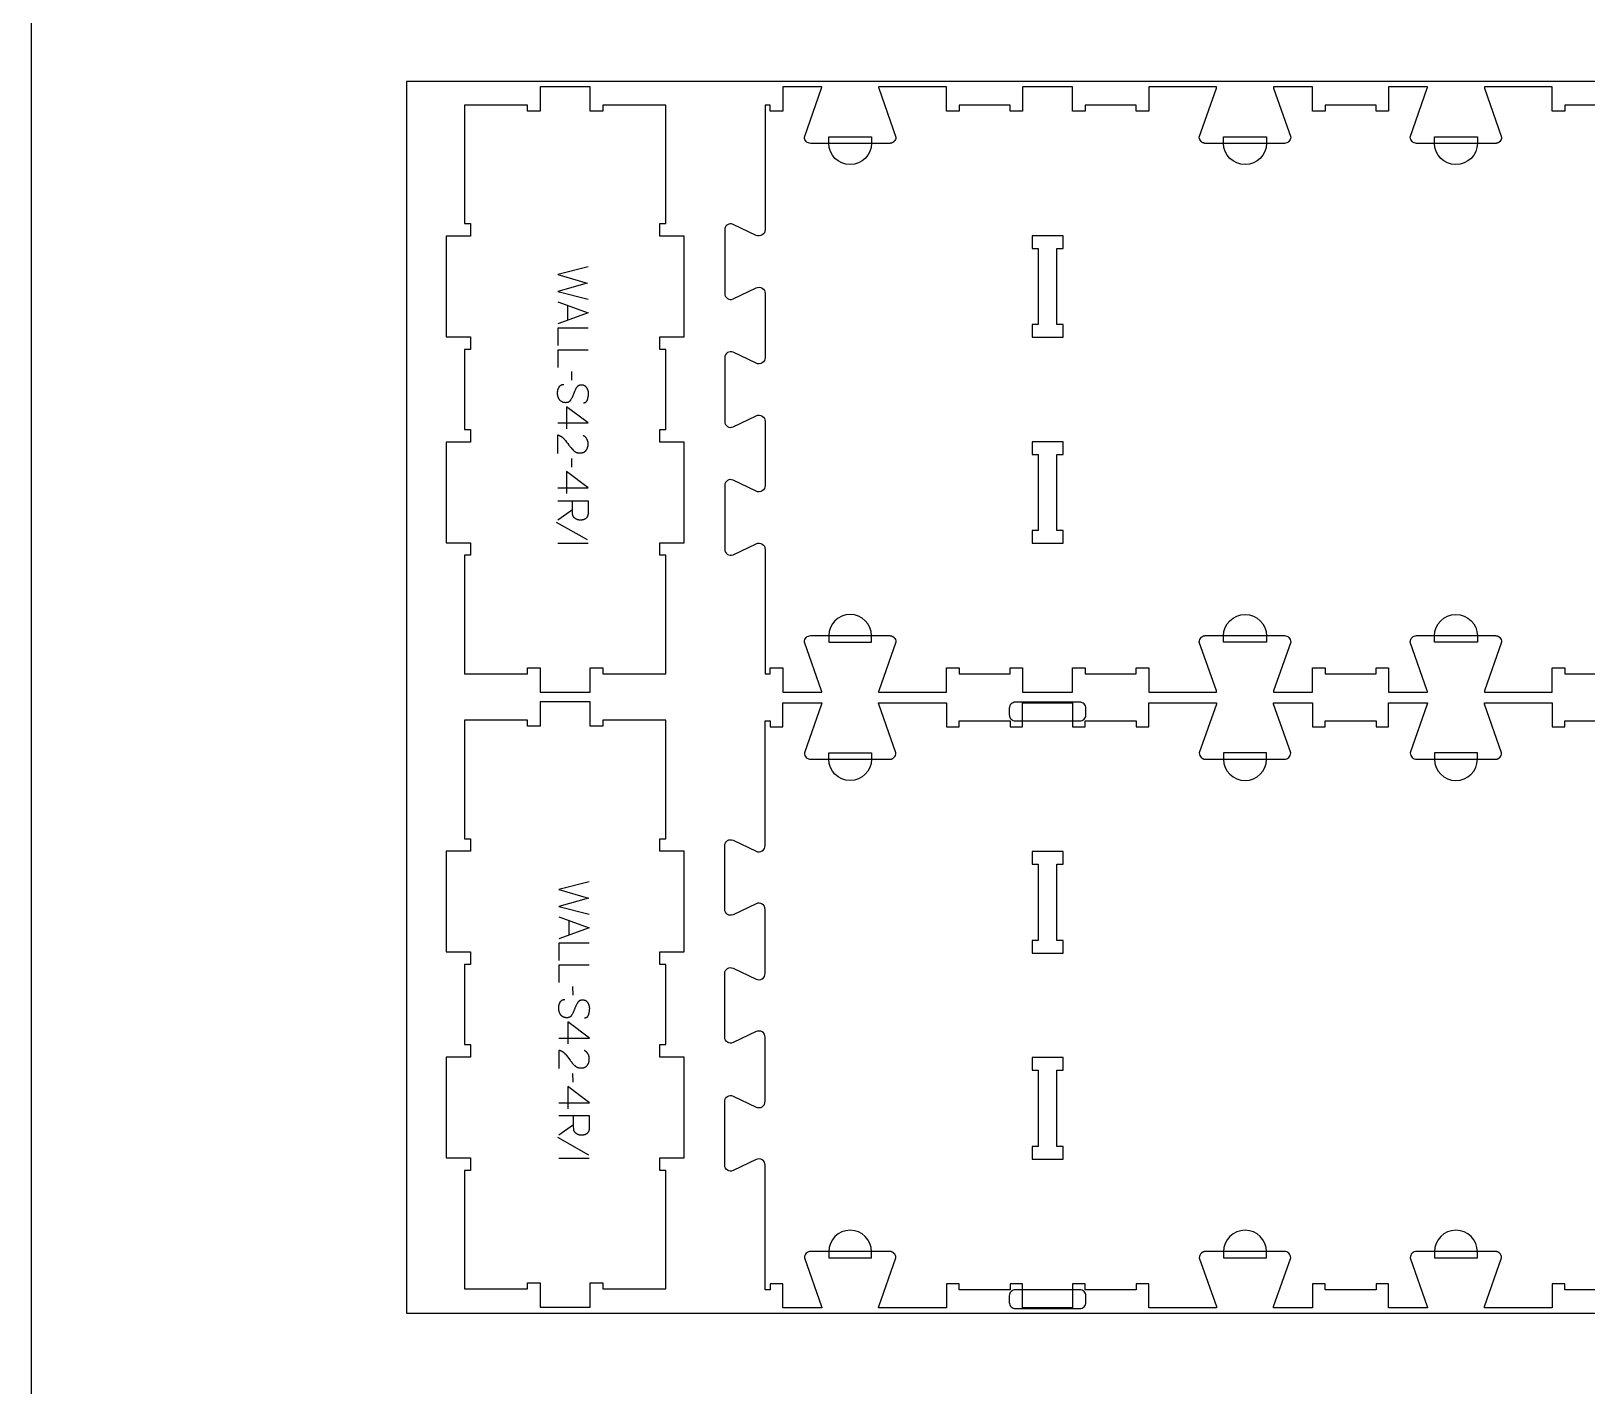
# Model space of a CAD drawing. Extents: x 0 to 4485, y 0 to 10771.
# Drawn here: x 0 to 1541, y 4278 to 5619 of the extents above; entities that cross this region are included whole.
import ezdxf

# ---------------------------------------------------------------- set-up
doc = ezdxf.new("R2010")
doc.units = 0
for name, color, linetype in [('0_SHEET_SPRUCEPLY_2440X122', 1, 'CONTINUOUS'), ('1_ANYTOOL_1MMDEEP_LABELS_S', 2, 'CONTINUOUS'), ('3_ANYTOOL_CUTTHROUGH_INSID', 4, 'CONTINUOUS'), ('4_ANYTOOL_CUTTHROUGH_OUTSI', 5, 'CONTINUOUS'), ('5_ANYTOOL_HALF_MILL_9MM_IN', 3, 'CONTINUOUS'), ('DONOTCUT', 7, 'CONTINUOUS')]:
    doc.layers.add(name, color=color, linetype=linetype)

msp = doc.modelspace()

# ---------------------------------------------------------------- linework, layer by layer
at = {"layer": '0_SHEET_SPRUCEPLY_2440X122'}
msp.add_lwpolyline([(371.7, 5569.4), (371.7, 4349.4), (2811.7, 4349.4), (2811.7, 5569.4)], close=True, dxfattribs=at)
at = {"layer": '1_ANYTOOL_1MMDEEP_LABELS_S', "color": 2}
for points in [[(551.7, 5386.1), (521.7, 5378.4), (550.8, 5369.9), (521.7, 5361.4), (551.7, 5353.9)], [(521.7, 5351.4), (551.7, 5340.5), (521.7, 5329.4)], [(531.2, 5347.9), (531.2, 5333)], [(551.7, 5325.1), (521.7, 5325.1), (521.7, 5308)], [(551.7, 5303.3), (521.7, 5303.3), (521.7, 5286.2)], [(535.6, 5273.6), (535.5, 5282.4)], [(547.1, 5251.3), (547.3, 5251.3), (547.4, 5251.3), (547.5, 5251.3), (547.6, 5251.3), (547.7, 5251.4), (547.7, 5251.4), (547.8, 5251.4), (547.9, 5251.4), (548, 5251.4), (548.1, 5251.4), (548.2, 5251.4), (548.3, 5251.5), (548.3, 5251.5), (548.4, 5251.5), (548.5, 5251.5), (548.6, 5251.6), (548.6, 5251.6), (548.7, 5251.6), (548.8, 5251.6), (548.9, 5251.7), (548.9, 5251.7), (549, 5251.8), (549.1, 5251.8), (549.2, 5251.8), (549.2, 5251.9), (549.3, 5251.9), (549.4, 5252), (549.4, 5252), (549.5, 5252), (549.6, 5252.1), (549.6, 5252.1), (549.7, 5252.2), (549.7, 5252.3), (549.8, 5252.3), (549.9, 5252.4), (549.9, 5252.4), (550, 5252.5), (550, 5252.5), (550.1, 5252.6), (550.1, 5252.7), (550.2, 5252.7), (550.2, 5252.8), (550.3, 5252.9), (550.3, 5253), (550.4, 5253), (550.4, 5253.1), (550.5, 5253.2), (550.5, 5253.3), (550.6, 5253.3), (550.6, 5253.4), (550.7, 5253.5), (550.7, 5253.7), (550.8, 5253.8), (550.9, 5254), (551, 5254.2), (551, 5254.4), (551.1, 5254.6), (551.3, 5255.4), (551.5, 5256.2), (551.7, 5257), (551.8, 5257.8), (551.9, 5258.2), (551.9, 5258.5), (551.9, 5258.9), (552, 5259.3), (552, 5259.6), (552, 5260), (552, 5260.4), (552, 5260.7), (552, 5260.9), (552, 5261.1), (552, 5261.3), (552, 5261.5), (552, 5261.7), (552, 5261.9), (551.9, 5262.1), (551.9, 5262.2), (551.9, 5262.4), (551.9, 5262.6), (551.8, 5262.8), (551.8, 5263), (551.7, 5263.2), (551.7, 5263.3), (551.6, 5263.5), (551.6, 5263.7), (551.5, 5263.9), (551.5, 5264), (551.4, 5264.2), (551.3, 5264.4), (551.2, 5264.5), (551.2, 5264.7), (551.1, 5264.9), (551, 5265), (550.9, 5265.2), (550.8, 5265.4), (550.7, 5265.5), (550.6, 5265.7), (550.5, 5265.9), (550.4, 5266), (550.3, 5266.2), (550.2, 5266.3), (550.1, 5266.5), (550, 5266.6), (549.9, 5266.8), (549.7, 5266.9), (549.6, 5267), (549.5, 5267.2), (549.3, 5267.3), (549.2, 5267.4), (549.1, 5267.5), (548.9, 5267.6), (548.8, 5267.7), (548.6, 5267.8), (548.5, 5267.9), (548.3, 5268), (548.2, 5268.1), (548, 5268.2), (547.8, 5268.3), (547.7, 5268.3), (547.5, 5268.4), (547.3, 5268.5), (547.1, 5268.5), (547, 5268.6), (546.8, 5268.6), (546.6, 5268.7), (546.4, 5268.7), (546.2, 5268.7), (546, 5268.8), (545.8, 5268.8), (545.6, 5268.8), (545.4, 5268.8), (545.2, 5268.8), (545, 5268.8), (544.8, 5268.8), (544.6, 5268.8), (544.4, 5268.8), (544.2, 5268.8), (544, 5268.7), (543.8, 5268.7), (543.6, 5268.7), (543.4, 5268.6), (543.2, 5268.6), (543, 5268.5), (542.8, 5268.5), (542.7, 5268.4), (542.6, 5268.4), (542.5, 5268.3), (542.4, 5268.3), (542.3, 5268.3), (542.2, 5268.2), (542.2, 5268.2), (542.1, 5268.2), (542, 5268.1), (541.9, 5268.1), (541.8, 5268), (541.8, 5268), (541.7, 5267.9), (541.6, 5267.9), (541.5, 5267.8), (541.5, 5267.8), (541.4, 5267.7), (541.3, 5267.7), (541.3, 5267.6), (541.2, 5267.5), (541.1, 5267.5), (541.1, 5267.4), (541, 5267.4), (540.9, 5267.3), (540.9, 5267.2), (540.7, 5267.1), (540.6, 5266.9), (540.5, 5266.8), (540.4, 5266.6), (540.3, 5266.5), (540.2, 5266.3), (540, 5266.2), (539.9, 5266), (539.6, 5265.3), (539.2, 5264.5), (538.8, 5263.8), (538.5, 5263), (538.1, 5262.3), (537.8, 5261.5), (537.4, 5260.6), (537.1, 5259.8), (536.8, 5259), (536.5, 5258.2), (536.2, 5257.4), (535.8, 5256.6), (535.4, 5255.9), (535, 5255.2), (534.6, 5254.5), (534.2, 5253.8), (534.1, 5253.6), (534, 5253.4), (533.9, 5253.3), (533.8, 5253.2), (533.7, 5253.1), (533.7, 5253.1), (533.6, 5253), (533.6, 5252.9), (533.5, 5252.9), (533.4, 5252.8), (533.4, 5252.7), (533.3, 5252.7), (533.2, 5252.6), (533.1, 5252.5), (533.1, 5252.5), (533, 5252.4), (532.9, 5252.4), (532.9, 5252.3), (532.8, 5252.3), (532.7, 5252.2), (532.6, 5252.2), (532.6, 5252.1), (532.5, 5252.1), (532.4, 5252), (532.3, 5252), (532.2, 5251.9), (532.2, 5251.9), (532.1, 5251.9), (532, 5251.8), (531.9, 5251.8), (531.8, 5251.8), (531.7, 5251.7), (531.6, 5251.7), (531.5, 5251.7), (531.5, 5251.6), (531.4, 5251.6), (531.3, 5251.6), (531.1, 5251.5), (530.9, 5251.5), (530.7, 5251.4), (530.5, 5251.4), (530.3, 5251.4), (530.1, 5251.4), (529.9, 5251.4), (529.7, 5251.3), (529.4, 5251.3), (529.2, 5251.3), (529, 5251.4), (528.8, 5251.4), (528.5, 5251.4), (528.3, 5251.4), (528.1, 5251.5), (527.9, 5251.5), (527.6, 5251.5), (527.4, 5251.6), (527.2, 5251.6), (527, 5251.7), (526.8, 5251.7), (526.6, 5251.8), (526.4, 5251.9), (526.2, 5252), (526, 5252), (525.9, 5252.1), (525.7, 5252.2), (525.5, 5252.3), (525.3, 5252.4), (525.2, 5252.5), (525, 5252.6), (524.8, 5252.8), (524.7, 5252.9), (524.5, 5253), (524.4, 5253.1), (524.2, 5253.3), (524.1, 5253.4), (524, 5253.6), (523.8, 5253.7), (523.7, 5253.9), (523.6, 5254), (523.4, 5254.2), (523.3, 5254.4), (523.2, 5254.5), (523, 5254.9), (522.8, 5255.3), (522.6, 5255.6), (522.4, 5256), (522.2, 5256.4), (522.1, 5256.8), (522, 5257), (522, 5257.1), (521.9, 5257.3), (521.8, 5257.5), (521.8, 5257.7), (521.7, 5257.9), (521.7, 5258.1), (521.6, 5258.3), (521.6, 5258.5), (521.5, 5258.7), (521.5, 5258.9), (521.5, 5259.1), (521.4, 5259.3), (521.4, 5259.5), (521.4, 5259.9), (521.4, 5260.3), (521.3, 5260.7), (521.3, 5261.1), (521.4, 5261.6), (521.4, 5262), (521.4, 5262.4), (521.5, 5262.8), (521.5, 5263.1), (521.6, 5263.5), (521.7, 5263.9), (521.8, 5264.3), (521.9, 5264.7), (522.1, 5265), (522.2, 5265.4), (522.4, 5265.8), (522.5, 5266.1), (522.7, 5266.5), (522.9, 5266.8), (523, 5267), (523.1, 5267.1), (523.2, 5267.3), (523.3, 5267.4), (523.4, 5267.6), (523.5, 5267.7), (523.7, 5267.9), (523.8, 5268), (523.9, 5268.1), (524, 5268.2), (524.2, 5268.4), (524.3, 5268.5), (524.4, 5268.5), (524.4, 5268.6), (524.5, 5268.6), (524.6, 5268.7), (524.6, 5268.7), (524.7, 5268.8), (524.8, 5268.8), (524.8, 5268.9), (524.9, 5268.9), (525, 5268.9), (525.1, 5269), (525.1, 5269), (525.2, 5269.1), (525.3, 5269.1), (525.4, 5269.1), (525.5, 5269.2), (525.5, 5269.2), (525.6, 5269.2), (525.7, 5269.2), (525.8, 5269.3), (525.9, 5269.3), (526.1, 5269.4), (526.3, 5269.4), (526.5, 5269.4), (526.6, 5269.5), (526.8, 5269.5), (527, 5269.5), (527.2, 5269.5), (527.4, 5269.5), (527.6, 5269.5)], [(521.7, 5231.3), (551.7, 5231.3), (530.3, 5247.3)], [(530.3, 5247.3), (530.3, 5225.5)], [(521.7, 5201.1), (521.8, 5219.4), (522.2, 5219.3), (522.5, 5219.2), (522.7, 5219.1), (522.9, 5219), (523.1, 5218.9), (523.3, 5218.8), (523.5, 5218.7), (523.8, 5218.6), (524, 5218.5), (524.2, 5218.4), (524.4, 5218.3), (524.6, 5218.2), (524.8, 5218.1), (525, 5218), (525.2, 5217.8), (525.3, 5217.7), (525.5, 5217.6), (525.7, 5217.4), (525.9, 5217.3), (526.1, 5217.2), (526.3, 5217), (526.4, 5216.9), (526.6, 5216.7), (526.8, 5216.5), (527, 5216.4), (527.1, 5216.2), (527.3, 5216.1), (527.5, 5215.9), (527.6, 5215.7), (527.9, 5215.4), (529.1, 5213.9), (530.3, 5212.4), (531.5, 5210.9), (532.6, 5209.4), (533.2, 5208.6), (533.7, 5207.9), (534.3, 5207.2), (534.9, 5206.5), (535.5, 5205.8), (536.1, 5205.2), (536.7, 5204.5), (537.3, 5203.9), (537.5, 5203.8), (537.6, 5203.6), (537.8, 5203.5), (538, 5203.4), (538.1, 5203.3), (538.3, 5203.1), (538.5, 5203), (538.6, 5202.9), (538.8, 5202.8), (539, 5202.7), (539.2, 5202.6), (539.4, 5202.5), (539.5, 5202.4), (539.7, 5202.3), (539.9, 5202.2), (540.1, 5202.2), (540.3, 5202.1), (540.5, 5202), (540.7, 5202), (540.9, 5201.9), (541.1, 5201.9), (541.3, 5201.8), (541.5, 5201.8), (541.7, 5201.7), (541.9, 5201.7), (542.1, 5201.7), (542.3, 5201.6), (542.6, 5201.6), (542.8, 5201.6), (543, 5201.6), (543.2, 5201.6), (543.5, 5201.6), (543.7, 5201.6), (544, 5201.6), (544.2, 5201.6), (544.4, 5201.6), (544.7, 5201.6), (544.9, 5201.7), (545.1, 5201.7), (545.4, 5201.7), (545.6, 5201.8), (545.8, 5201.8), (546, 5201.9), (546.2, 5201.9), (546.4, 5202), (546.6, 5202.1), (546.8, 5202.1), (547, 5202.2), (547.2, 5202.3), (547.4, 5202.4), (547.6, 5202.5), (547.7, 5202.6), (547.9, 5202.7), (548.1, 5202.8), (548.3, 5202.9), (548.4, 5203), (548.6, 5203.1), (548.7, 5203.2), (548.9, 5203.4), (549, 5203.5), (549.2, 5203.6), (549.3, 5203.8), (549.5, 5203.9), (549.6, 5204.1), (549.7, 5204.3), (549.8, 5204.4), (550, 5204.6), (550.1, 5204.8), (550.2, 5204.9), (550.3, 5205.1), (550.4, 5205.3), (550.5, 5205.4), (550.6, 5205.6), (550.7, 5205.8), (550.8, 5206), (550.9, 5206.2), (550.9, 5206.4), (551, 5206.6), (551.1, 5206.8), (551.2, 5207), (551.2, 5207.2), (551.3, 5207.4), (551.3, 5207.6), (551.4, 5207.8), (551.4, 5208), (551.5, 5208.2), (551.5, 5208.4), (551.6, 5208.6), (551.6, 5208.9), (551.6, 5209.1), (551.6, 5209.3), (551.7, 5209.5), (551.7, 5209.8), (551.7, 5210), (551.7, 5210.5), (551.7, 5210.9), (551.7, 5211.2), (551.6, 5211.6), (551.6, 5211.9), (551.6, 5212.3), (551.5, 5212.6), (551.4, 5212.9), (551.4, 5213.2), (551.3, 5213.5), (551.2, 5213.7), (551.2, 5213.9), (551.1, 5214), (551.1, 5214.2), (551, 5214.3), (551, 5214.5), (550.9, 5214.6), (550.8, 5214.7), (550.8, 5214.9), (550.7, 5215), (550.6, 5215.2), (550.6, 5215.3), (550.5, 5215.4), (550.4, 5215.6), (550.3, 5215.7), (550.2, 5215.8), (550.2, 5216), (550.1, 5216.1), (550, 5216.2), (549.9, 5216.3), (549.8, 5216.5), (549.7, 5216.6), (549.6, 5216.7), (549.5, 5216.8), (549.4, 5216.9), (549.3, 5217), (549.2, 5217.2), (549.1, 5217.3), (548.9, 5217.4), (548.8, 5217.5), (548.7, 5217.6), (548.6, 5217.7), (548.3, 5217.9), (548.1, 5218.1), (547.8, 5218.3), (547.5, 5218.5), (547.2, 5218.6), (546.9, 5218.8), (546.6, 5219)], [(535.6, 5187.4), (535.5, 5196.2)], [(521.7, 5167.1), (551.7, 5167.1), (530.3, 5183.1)], [(530.3, 5183.1), (530.3, 5161.3)], [(521.7, 5154.3), (551.7, 5154.3), (551.7, 5143), (551.7, 5142.5), (551.7, 5142), (551.6, 5141.8), (551.6, 5141.6), (551.6, 5141.3), (551.6, 5141.1), (551.5, 5140.9), (551.5, 5140.7), (551.5, 5140.5), (551.4, 5140.3), (551.4, 5140.1), (551.3, 5139.9), (551.3, 5139.7), (551.2, 5139.5), (551.1, 5139.3), (551.1, 5139.1), (551, 5139), (550.9, 5138.8), (550.8, 5138.6), (550.8, 5138.4), (550.7, 5138.3), (550.6, 5138.1), (550.5, 5138), (550.4, 5137.8), (550.3, 5137.7), (550.2, 5137.5), (550.1, 5137.4), (550, 5137.3), (549.8, 5137.1), (549.7, 5137), (549.6, 5136.9), (549.5, 5136.8), (549.3, 5136.7), (549.2, 5136.5), (549.1, 5136.4), (548.9, 5136.3), (548.8, 5136.2), (548.6, 5136.1), (548.5, 5136), (548.3, 5136), (548.1, 5135.9), (548, 5135.8), (547.8, 5135.7), (547.6, 5135.6), (547.5, 5135.6), (547.3, 5135.5), (547.1, 5135.5), (546.9, 5135.4), (546.7, 5135.3), (546.5, 5135.3), (546.3, 5135.3), (546.1, 5135.2), (545.9, 5135.2), (545.7, 5135.1), (545.5, 5135.1), (545.2, 5135.1), (545, 5135.1), (544.8, 5135), (544.3, 5135), (543.8, 5135), (543.7, 5135), (543.5, 5135), (543.3, 5135), (543.1, 5135), (543, 5135.1), (542.8, 5135.1), (542.6, 5135.1), (542.5, 5135.1), (542.3, 5135.2), (542.1, 5135.2), (542, 5135.2), (541.8, 5135.3), (541.6, 5135.3), (541.5, 5135.4), (541.3, 5135.4), (541.1, 5135.5), (541, 5135.5), (540.8, 5135.6), (540.7, 5135.6), (540.5, 5135.7), (540.3, 5135.8), (540.2, 5135.9), (540, 5135.9), (539.9, 5136), (539.7, 5136.1), (539.6, 5136.2), (539.4, 5136.3), (539.3, 5136.4), (539.1, 5136.5), (539, 5136.6), (538.8, 5136.7), (538.7, 5136.8), (538.5, 5136.9), (538.4, 5137), (538.2, 5137.1), (538.1, 5137.3), (538, 5137.4), (537.9, 5137.5), (537.7, 5137.6), (537.6, 5137.8), (537.5, 5137.9), (537.4, 5138), (537.3, 5138.2), (537.2, 5138.3), (537.1, 5138.4), (537, 5138.6), (536.9, 5138.7), (536.9, 5138.9), (536.8, 5139), (536.7, 5139.2), (536.7, 5139.3), (536.6, 5139.5), (536.5, 5139.7), (536.5, 5139.8), (536.4, 5140), (536.4, 5140.1), (536.4, 5140.3), (536.3, 5140.5), (536.3, 5140.7), (536.3, 5140.8), (536.3, 5141), (536.2, 5141.2), (536.2, 5141.4), (536.2, 5143.3), (536.1, 5145.3), (536.1, 5154.3)], [(551.2, 5115.4), (520.4, 5132.6)], [(536.1, 5145.3), (521.6, 5134.9)], [(551.7, 5111.9), (521.7, 5111.9)], [(552.8, 4776.9), (522.8, 4769.2), (551.9, 4760.7), (522.8, 4752.2), (552.8, 4744.7)], [(522.8, 4742.2), (552.8, 4731.3), (522.8, 4720.2)], [(532.4, 4738.7), (532.4, 4723.8)], [(552.8, 4715.9), (522.8, 4715.9), (522.8, 4698.8)], [(552.8, 4694.1), (522.8, 4694.1), (522.8, 4677)], [(536.7, 4664.4), (536.6, 4673.2)], [(548.2, 4642.1), (548.4, 4642.1), (548.5, 4642.2), (548.6, 4642.2), (548.7, 4642.2), (548.8, 4642.2), (548.9, 4642.2), (549, 4642.2), (549.1, 4642.2), (549.1, 4642.2), (549.2, 4642.2), (549.3, 4642.3), (549.4, 4642.3), (549.5, 4642.3), (549.5, 4642.3), (549.6, 4642.4), (549.7, 4642.4), (549.8, 4642.4), (549.9, 4642.4), (549.9, 4642.5), (550, 4642.5), (550.1, 4642.5), (550.2, 4642.6), (550.2, 4642.6), (550.3, 4642.6), (550.4, 4642.7), (550.4, 4642.7), (550.5, 4642.8), (550.6, 4642.8), (550.6, 4642.9), (550.7, 4642.9), (550.8, 4643), (550.8, 4643), (550.9, 4643.1), (550.9, 4643.1), (551, 4643.2), (551.1, 4643.2), (551.1, 4643.3), (551.2, 4643.4), (551.2, 4643.4), (551.3, 4643.5), (551.3, 4643.6), (551.4, 4643.6), (551.4, 4643.7), (551.5, 4643.8), (551.5, 4643.8), (551.6, 4643.9), (551.6, 4644), (551.7, 4644.1), (551.7, 4644.1), (551.8, 4644.2), (551.8, 4644.3), (551.9, 4644.5), (552, 4644.7), (552, 4644.8), (552.1, 4645), (552.2, 4645.2), (552.2, 4645.4), (552.4, 4646.2), (552.6, 4647), (552.8, 4647.8), (552.9, 4648.6), (553, 4649), (553, 4649.3), (553.1, 4649.7), (553.1, 4650.1), (553.1, 4650.5), (553.2, 4650.8), (553.2, 4651.2), (553.2, 4651.5), (553.2, 4651.7), (553.2, 4651.9), (553.1, 4652.1), (553.1, 4652.3), (553.1, 4652.5), (553.1, 4652.7), (553.1, 4652.9), (553.1, 4653.1), (553, 4653.2), (553, 4653.4), (553, 4653.6), (552.9, 4653.8), (552.9, 4654), (552.8, 4654.1), (552.8, 4654.3), (552.7, 4654.5), (552.7, 4654.7), (552.6, 4654.8), (552.5, 4655), (552.5, 4655.2), (552.4, 4655.4), (552.3, 4655.5), (552.2, 4655.7), (552.1, 4655.9), (552.1, 4656), (552, 4656.2), (551.9, 4656.4), (551.8, 4656.5), (551.7, 4656.7), (551.6, 4656.8), (551.5, 4657), (551.3, 4657.1), (551.2, 4657.3), (551.1, 4657.4), (551, 4657.6), (550.9, 4657.7), (550.7, 4657.9), (550.6, 4658), (550.5, 4658.1), (550.3, 4658.2), (550.2, 4658.3), (550.1, 4658.5), (549.9, 4658.6), (549.8, 4658.7), (549.6, 4658.8), (549.5, 4658.8), (549.3, 4658.9), (549.1, 4659), (549, 4659.1), (548.8, 4659.2), (548.6, 4659.2), (548.5, 4659.3), (548.3, 4659.3), (548.1, 4659.4), (547.9, 4659.4), (547.7, 4659.5), (547.5, 4659.5), (547.4, 4659.5), (547.2, 4659.6), (547, 4659.6), (546.8, 4659.6), (546.6, 4659.6), (546.3, 4659.6), (546.1, 4659.6), (545.9, 4659.6), (545.7, 4659.6), (545.5, 4659.6), (545.3, 4659.6), (545.1, 4659.6), (544.9, 4659.5), (544.7, 4659.5), (544.5, 4659.5), (544.3, 4659.4), (544.2, 4659.4), (544, 4659.3), (543.8, 4659.2), (543.7, 4659.2), (543.6, 4659.2), (543.5, 4659.1), (543.5, 4659.1), (543.4, 4659.1), (543.3, 4659), (543.2, 4659), (543.1, 4658.9), (543.1, 4658.9), (543, 4658.8), (542.9, 4658.8), (542.8, 4658.7), (542.8, 4658.7), (542.7, 4658.6), (542.6, 4658.6), (542.5, 4658.5), (542.5, 4658.5), (542.4, 4658.4), (542.3, 4658.4), (542.3, 4658.3), (542.2, 4658.2), (542.1, 4658.2), (542.1, 4658.1), (542, 4658), (541.9, 4657.9), (541.7, 4657.8), (541.6, 4657.6), (541.5, 4657.5), (541.4, 4657.3), (541.3, 4657.1), (541.2, 4657), (541.1, 4656.8), (540.7, 4656.1), (540.3, 4655.4), (539.9, 4654.6), (539.6, 4653.8), (539.2, 4653.1), (538.9, 4652.3), (538.6, 4651.5), (538.3, 4650.6), (538, 4649.8), (537.6, 4649), (537.3, 4648.2), (536.9, 4647.4), (536.6, 4646.7), (536.2, 4646), (535.8, 4645.3), (535.3, 4644.6), (535.2, 4644.4), (535.1, 4644.3), (535, 4644.1), (534.9, 4644), (534.9, 4644), (534.8, 4643.9), (534.8, 4643.8), (534.7, 4643.7), (534.6, 4643.7), (534.6, 4643.6), (534.5, 4643.6), (534.4, 4643.5), (534.4, 4643.4), (534.3, 4643.4), (534.2, 4643.3), (534.1, 4643.2), (534.1, 4643.2), (534, 4643.1), (533.9, 4643.1), (533.8, 4643), (533.8, 4643), (533.7, 4642.9), (533.6, 4642.9), (533.5, 4642.8), (533.5, 4642.8), (533.4, 4642.8), (533.3, 4642.7), (533.2, 4642.7), (533.1, 4642.6), (533, 4642.6), (532.9, 4642.6), (532.9, 4642.5), (532.8, 4642.5), (532.7, 4642.5), (532.6, 4642.4), (532.5, 4642.4), (532.4, 4642.4), (532.2, 4642.3), (532, 4642.3), (531.8, 4642.3), (531.6, 4642.2), (531.4, 4642.2), (531.2, 4642.2), (531, 4642.2), (530.8, 4642.2), (530.6, 4642.2), (530.4, 4642.2), (530.1, 4642.2), (529.9, 4642.2), (529.7, 4642.2), (529.4, 4642.2), (529.2, 4642.3), (529, 4642.3), (528.8, 4642.3), (528.6, 4642.4), (528.4, 4642.4), (528.1, 4642.5), (527.9, 4642.6), (527.8, 4642.6), (527.6, 4642.7), (527.4, 4642.8), (527.2, 4642.9), (527, 4642.9), (526.8, 4643), (526.6, 4643.1), (526.5, 4643.2), (526.3, 4643.3), (526.1, 4643.5), (526, 4643.6), (525.8, 4643.7), (525.7, 4643.8), (525.5, 4643.9), (525.4, 4644.1), (525.2, 4644.2), (525.1, 4644.4), (525, 4644.5), (524.8, 4644.7), (524.7, 4644.8), (524.6, 4645), (524.5, 4645.2), (524.3, 4645.4), (524.1, 4645.7), (523.9, 4646.1), (523.7, 4646.5), (523.5, 4646.8), (523.4, 4647.2), (523.2, 4647.6), (523.2, 4647.8), (523.1, 4648), (523, 4648.2), (523, 4648.3), (522.9, 4648.5), (522.9, 4648.7), (522.8, 4648.9), (522.8, 4649.1), (522.7, 4649.3), (522.7, 4649.5), (522.6, 4649.7), (522.6, 4649.9), (522.6, 4650.1), (522.6, 4650.3), (522.5, 4650.7), (522.5, 4651.1), (522.5, 4651.6), (522.5, 4652), (522.5, 4652.4), (522.5, 4652.8), (522.6, 4653.2), (522.6, 4653.6), (522.7, 4654), (522.8, 4654.3), (522.8, 4654.7), (522.9, 4655.1), (523.1, 4655.5), (523.2, 4655.8), (523.3, 4656.2), (523.5, 4656.6), (523.7, 4656.9), (523.8, 4657.3), (524, 4657.6), (524.1, 4657.8), (524.2, 4657.9), (524.3, 4658.1), (524.4, 4658.3), (524.6, 4658.4), (524.7, 4658.5), (524.8, 4658.7), (524.9, 4658.8), (525, 4658.9), (525.2, 4659.1), (525.3, 4659.2), (525.4, 4659.3), (525.5, 4659.3), (525.6, 4659.4), (525.6, 4659.4), (525.7, 4659.5), (525.8, 4659.5), (525.8, 4659.6), (525.9, 4659.6), (526, 4659.7), (526.1, 4659.7), (526.1, 4659.8), (526.2, 4659.8), (526.3, 4659.8), (526.4, 4659.9), (526.4, 4659.9), (526.5, 4659.9), (526.6, 4660), (526.7, 4660), (526.8, 4660), (526.8, 4660.1), (526.9, 4660.1), (527.1, 4660.1), (527.2, 4660.2), (527.4, 4660.2), (527.6, 4660.3), (527.8, 4660.3), (527.9, 4660.3), (528.1, 4660.3), (528.3, 4660.3), (528.5, 4660.4), (528.7, 4660.4)], [(522.8, 4622.1), (552.9, 4622.1), (531.5, 4638.1)], [(531.5, 4638.1), (531.5, 4616.3)], [(522.9, 4591.9), (522.9, 4610.2), (523.4, 4610.1), (523.6, 4610), (523.8, 4609.9), (524, 4609.8), (524.2, 4609.7), (524.5, 4609.6), (524.7, 4609.5), (524.9, 4609.4), (525.1, 4609.3), (525.3, 4609.2), (525.5, 4609.1), (525.7, 4609), (525.9, 4608.9), (526.1, 4608.8), (526.3, 4608.6), (526.5, 4608.5), (526.7, 4608.4), (526.9, 4608.3), (527, 4608.1), (527.2, 4608), (527.4, 4607.8), (527.6, 4607.7), (527.8, 4607.5), (527.9, 4607.4), (528.1, 4607.2), (528.3, 4607), (528.4, 4606.9), (528.6, 4606.7), (528.7, 4606.5), (529.1, 4606.2), (530.3, 4604.7), (531.5, 4603.2), (532.6, 4601.7), (533.8, 4600.2), (534.3, 4599.4), (534.9, 4598.7), (535.5, 4598), (536, 4597.3), (536.6, 4596.6), (537.2, 4596), (537.8, 4595.3), (538.5, 4594.7), (538.6, 4594.6), (538.8, 4594.5), (538.9, 4594.3), (539.1, 4594.2), (539.3, 4594.1), (539.4, 4593.9), (539.6, 4593.8), (539.8, 4593.7), (540, 4593.6), (540.1, 4593.5), (540.3, 4593.4), (540.5, 4593.3), (540.7, 4593.2), (540.9, 4593.1), (541.1, 4593.1), (541.2, 4593), (541.4, 4592.9), (541.6, 4592.8), (541.8, 4592.8), (542, 4592.7), (542.2, 4592.7), (542.4, 4592.6), (542.6, 4592.6), (542.8, 4592.5), (543.1, 4592.5), (543.3, 4592.5), (543.5, 4592.4), (543.7, 4592.4), (543.9, 4592.4), (544.1, 4592.4), (544.4, 4592.4), (544.6, 4592.4), (544.8, 4592.4), (545.1, 4592.4), (545.3, 4592.4), (545.6, 4592.4), (545.8, 4592.5), (546, 4592.5), (546.3, 4592.5), (546.5, 4592.5), (546.7, 4592.6), (546.9, 4592.6), (547.1, 4592.7), (547.3, 4592.7), (547.5, 4592.8), (547.8, 4592.9), (547.9, 4592.9), (548.1, 4593), (548.3, 4593.1), (548.5, 4593.2), (548.7, 4593.3), (548.9, 4593.4), (549.1, 4593.5), (549.2, 4593.6), (549.4, 4593.7), (549.6, 4593.8), (549.7, 4593.9), (549.9, 4594.1), (550, 4594.2), (550.2, 4594.3), (550.3, 4594.5), (550.5, 4594.6), (550.6, 4594.8), (550.7, 4594.9), (550.9, 4595.1), (551, 4595.2), (551.1, 4595.4), (551.2, 4595.6), (551.3, 4595.7), (551.4, 4595.9), (551.5, 4596.1), (551.6, 4596.3), (551.7, 4596.4), (551.8, 4596.6), (551.9, 4596.8), (552, 4597), (552.1, 4597.2), (552.2, 4597.4), (552.2, 4597.6), (552.3, 4597.8), (552.4, 4598), (552.4, 4598.2), (552.5, 4598.4), (552.5, 4598.6), (552.6, 4598.8), (552.6, 4599), (552.7, 4599.2), (552.7, 4599.5), (552.7, 4599.7), (552.7, 4599.9), (552.8, 4600.1), (552.8, 4600.4), (552.8, 4600.6), (552.8, 4600.8), (552.8, 4601.3), (552.8, 4601.7), (552.8, 4602), (552.8, 4602.4), (552.7, 4602.7), (552.7, 4603.1), (552.6, 4603.4), (552.6, 4603.7), (552.5, 4604.1), (552.4, 4604.4), (552.4, 4604.5), (552.3, 4604.7), (552.3, 4604.8), (552.2, 4605), (552.2, 4605.1), (552.1, 4605.3), (552, 4605.4), (552, 4605.6), (551.9, 4605.7), (551.8, 4605.8), (551.8, 4606), (551.7, 4606.1), (551.6, 4606.2), (551.5, 4606.4), (551.5, 4606.5), (551.4, 4606.6), (551.3, 4606.8), (551.2, 4606.9), (551.1, 4607), (551, 4607.1), (550.9, 4607.3), (550.8, 4607.4), (550.7, 4607.5), (550.6, 4607.6), (550.5, 4607.7), (550.4, 4607.9), (550.3, 4608), (550.2, 4608.1), (550.1, 4608.2), (550, 4608.3), (549.8, 4608.4), (549.7, 4608.5), (549.5, 4608.7), (549.2, 4608.9), (548.9, 4609.1), (548.6, 4609.3), (548.3, 4609.5), (548, 4609.6), (547.7, 4609.8)], [(536.7, 4578.2), (536.6, 4587)], [(522.8, 4557.9), (552.9, 4557.9), (531.5, 4573.9)], [(531.5, 4573.9), (531.5, 4552.1)], [(522.8, 4545.2), (552.8, 4545.2), (552.8, 4533.8), (552.8, 4533.3), (552.8, 4532.8), (552.8, 4532.6), (552.8, 4532.4), (552.7, 4532.2), (552.7, 4531.9), (552.7, 4531.7), (552.6, 4531.5), (552.6, 4531.3), (552.5, 4531.1), (552.5, 4530.9), (552.4, 4530.7), (552.4, 4530.5), (552.3, 4530.3), (552.3, 4530.1), (552.2, 4529.9), (552.1, 4529.8), (552.1, 4529.6), (552, 4529.4), (551.9, 4529.3), (551.8, 4529.1), (551.7, 4528.9), (551.6, 4528.8), (551.5, 4528.6), (551.4, 4528.5), (551.3, 4528.4), (551.2, 4528.2), (551.1, 4528.1), (551, 4528), (550.9, 4527.8), (550.7, 4527.7), (550.6, 4527.6), (550.5, 4527.5), (550.3, 4527.4), (550.2, 4527.3), (550.1, 4527.1), (549.9, 4527), (549.8, 4527), (549.6, 4526.9), (549.4, 4526.8), (549.3, 4526.7), (549.1, 4526.6), (548.9, 4526.5), (548.8, 4526.5), (548.6, 4526.4), (548.4, 4526.3), (548.2, 4526.3), (548, 4526.2), (547.8, 4526.2), (547.6, 4526.1), (547.4, 4526.1), (547.2, 4526), (547, 4526), (546.8, 4526), (546.6, 4525.9), (546.4, 4525.9), (546.2, 4525.9), (545.9, 4525.9), (545.5, 4525.8), (545, 4525.8), (544.8, 4525.8), (544.6, 4525.8), (544.5, 4525.8), (544.3, 4525.9), (544.1, 4525.9), (543.9, 4525.9), (543.8, 4525.9), (543.6, 4525.9), (543.4, 4526), (543.3, 4526), (543.1, 4526), (542.9, 4526.1), (542.8, 4526.1), (542.6, 4526.2), (542.4, 4526.2), (542.3, 4526.3), (542.1, 4526.3), (541.9, 4526.4), (541.8, 4526.5), (541.6, 4526.5), (541.5, 4526.6), (541.3, 4526.7), (541.2, 4526.8), (541, 4526.8), (540.8, 4526.9), (540.7, 4527), (540.5, 4527.1), (540.4, 4527.2), (540.2, 4527.3), (540.1, 4527.4), (539.9, 4527.5), (539.8, 4527.6), (539.6, 4527.7), (539.5, 4527.8), (539.4, 4528), (539.2, 4528.1), (539.1, 4528.2), (539, 4528.3), (538.9, 4528.4), (538.8, 4528.6), (538.6, 4528.7), (538.5, 4528.8), (538.4, 4529), (538.3, 4529.1), (538.3, 4529.3), (538.2, 4529.4), (538.1, 4529.5), (538, 4529.7), (537.9, 4529.8), (537.9, 4530), (537.8, 4530.2), (537.7, 4530.3), (537.7, 4530.5), (537.6, 4530.6), (537.6, 4530.8), (537.5, 4531), (537.5, 4531.1), (537.5, 4531.3), (537.4, 4531.5), (537.4, 4531.7), (537.4, 4531.8), (537.4, 4532), (537.4, 4532.2), (537.3, 4534.1), (537.3, 4536.2), (537.3, 4545.1)], [(537.3, 4536.2), (522.8, 4525.7)], [(552.4, 4506.2), (521.6, 4523.4)], [(552.8, 4502.7), (522.8, 4502.7)]]:
    msp.add_lwpolyline(points, dxfattribs=at)
at = {"layer": '3_ANYTOOL_CUTTHROUGH_INSID', "color": 4}
for points in [[(1021.7, 5416.7), (991.5, 5416.7), (991.5, 5404.2), (997.5, 5404.2), (997.5, 5328.7), (991.5, 5328.7), (991.5, 5316.2), (1022, 5316.2), (1022, 5328.7), (1016, 5328.7), (1016, 5404.2), (1022, 5404.2), (1022, 5416.7)], [(991.7, 5112.2), (1022, 5112.2), (1022, 5124.7), (1016, 5124.7), (1016, 5200.2), (1022, 5200.2), (1022, 5212.7), (991.5, 5212.7), (991.5, 5200.2), (997.5, 5200.2), (997.5, 5124.7), (991.5, 5124.7), (991.5, 5112.2)], [(991.5, 4806.4), (991.5, 4794.2), (997.5, 4794.2), (997.5, 4718.7), (991.5, 4718.7), (991.5, 4706.2), (1022, 4706.2), (1022, 4718.7), (1016, 4718.7), (1016, 4794.2), (1022, 4794.2), (1022, 4806.7), (991.5, 4806.7)], [(1022, 4502.4), (1022, 4514.7), (1016, 4514.7), (1016, 4590.2), (1022, 4590.2), (1022, 4602.7), (991.5, 4602.7), (991.5, 4590.2), (997.5, 4590.2), (997.5, 4514.7), (991.5, 4514.7), (991.5, 4502.2), (1022, 4502.2)]]:
    msp.add_lwpolyline(points, close=True, dxfattribs=at)
at = {"layer": '4_ANYTOOL_CUTTHROUGH_OUTSI', "color": 5}
for points in [[(646.7, 5112.7), (646.7, 5212.2), (622.7, 5212.2), (622.7, 5224.7), (628.7, 5224.7), (628.7, 5304.2), (622.7, 5304.2), (622.7, 5316.7), (646.7, 5316.7), (646.7, 5416.2), (622.7, 5416.2), (622.7, 5428.7), (628.7, 5428.7), (628.7, 5546.2), (566.2, 5546.2), (566.2, 5540.2), (553.7, 5540.2), (553.7, 5564.2), (504.2, 5564.2), (504.2, 5540.2), (491.7, 5540.2), (491.7, 5546.2), (429.2, 5546.2), (429.2, 5428.7), (435.2, 5428.7), (435.2, 5416.2), (411.2, 5416.2), (411.2, 5316.7), (435.2, 5316.7), (435.2, 5304.2), (429.2, 5304.2), (429.2, 5224.7), (435.2, 5224.7), (435.2, 5212.2), (411.2, 5212.2), (411.2, 5112.7), (435.2, 5112.7), (435.2, 5100.2), (429.2, 5100.2), (429.2, 4982.7), (491.7, 4982.7), (491.7, 4988.7), (504.2, 4988.7), (504.2, 4964.7), (553.7, 4964.7), (553.7, 4988.7), (566.2, 4988.7), (566.2, 4982.7), (628.7, 4982.7), (628.7, 5100.2), (622.7, 5100.2), (622.7, 5112.7)], [(646.7, 4503.5), (646.7, 4603), (622.7, 4603), (622.7, 4615.5), (628.7, 4615.5), (628.7, 4695), (622.7, 4695), (622.7, 4707.5), (646.7, 4707.5), (646.7, 4807), (622.7, 4807), (622.7, 4819.5), (628.7, 4819.5), (628.7, 4937), (566.2, 4937), (566.2, 4931), (553.7, 4931), (553.7, 4955), (504.2, 4955), (504.2, 4931), (491.7, 4931), (491.7, 4937), (429.2, 4937), (429.2, 4819.5), (435.2, 4819.5), (435.2, 4807), (411.2, 4807), (411.2, 4707.5), (435.2, 4707.5), (435.2, 4695), (429.2, 4695), (429.2, 4615.5), (435.2, 4615.5), (435.2, 4603), (411.2, 4603), (411.2, 4503.5), (435.2, 4503.5), (435.2, 4491), (429.2, 4491), (429.2, 4373.5), (491.7, 4373.5), (491.7, 4379.5), (504.2, 4379.5), (504.2, 4355.5), (553.7, 4355.5), (553.7, 4379.5), (566.2, 4379.5), (566.2, 4373.5), (628.7, 4373.5), (628.7, 4491), (622.7, 4491), (622.7, 4503.5)]]:
    msp.add_lwpolyline(points, close=True, dxfattribs=at)
for points in [[(1569.5, 5546.2), (1519, 5546.2), (1519, 5540.2), (1506.5, 5540.2), (1506.5, 5564.2), (1456.7, 5564.2), (1439.3, 5564.2), (1439.3, 5564.2, 0.061485), (1439.5, 5562.8), (1456.4, 5514.5), (1456.4, 5514.5), (1456.4, 5514.4), (1456.4, 5514.4, -0.198912), (1454.6, 5510), (1454.5, 5509.9), (1454.4, 5509.8), (1454.2, 5509.7), (1454.1, 5509.6), (1454, 5509.5), (1453.9, 5509.4), (1453.8, 5509.3), (1453.6, 5509.2), (1453.5, 5509.1), (1453.4, 5509.1), (1453.2, 5509), (1453.1, 5508.9), (1453, 5508.8), (1452.8, 5508.8), (1452.7, 5508.7), (1452.5, 5508.6), (1452.4, 5508.6), (1452.3, 5508.5), (1452.1, 5508.5), (1452, 5508.4), (1451.8, 5508.4), (1451.7, 5508.4), (1451.5, 5508.3), (1451.4, 5508.3), (1451.2, 5508.3), (1451.1, 5508.2), (1450.9, 5508.2), (1450.8, 5508.2), (1450.6, 5508.2), (1450.5, 5508.2), (1450.3, 5508.2), (1450.2, 5508.2), (1372.2, 5508.2, -0.414214), (1365.9, 5514.4), (1365.9, 5514.5), (1365.9, 5514.5), (1382.8, 5562.8), (1382.8, 5562.8, 0.061485), (1383.1, 5564.2), (1344.5, 5564.2), (1344.5, 5540.2), (1332, 5540.2), (1332, 5546.2), (1281.5, 5546.2), (1281.5, 5540.2), (1269, 5540.2), (1269, 5564.2), (1230.4, 5564.2), (1230.4, 5564.2, 0.061485), (1230.6, 5562.8), (1247.5, 5514.5), (1247.5, 5514.5), (1247.5, 5514.4), (1247.5, 5514.4, -0.414214), (1241.2, 5508.2), (1163.2, 5508.2), (1163.1, 5508.2), (1162.9, 5508.2), (1162.8, 5508.2), (1162.6, 5508.2), (1162.5, 5508.2), (1162.3, 5508.2), (1162.2, 5508.3), (1162, 5508.3), (1161.9, 5508.3), (1161.7, 5508.4), (1161.6, 5508.4), (1161.4, 5508.4), (1161.3, 5508.5), (1161.1, 5508.5), (1161, 5508.6), (1160.9, 5508.6), (1160.7, 5508.7), (1160.6, 5508.8), (1160.4, 5508.8), (1160.3, 5508.9), (1160.2, 5509), (1160, 5509.1), (1159.9, 5509.1), (1159.8, 5509.2), (1159.6, 5509.3), (1159.5, 5509.4), (1159.4, 5509.5), (1159.3, 5509.6), (1159.2, 5509.7), (1159, 5509.8), (1158.9, 5509.9), (1158.8, 5510, -0.198912), (1157, 5514.4), (1157, 5514.5), (1157, 5514.5), (1173.9, 5562.8), (1173.9, 5562.8, 0.061485), (1174.1, 5564.2), (1156.7, 5564.2), (1107, 5564.2), (1107, 5540.2), (1094.5, 5540.2), (1094.5, 5546.2), (1044, 5546.2), (1044, 5540.2), (1031.5, 5540.2), (1031.5, 5564.2), (982, 5564.2), (982, 5540.2), (981.7, 5540.2), (969.5, 5540.2), (969.5, 5546.2), (919, 5546.2), (919, 5540.2), (906.5, 5540.2), (906.5, 5564.2), (839.3, 5564.2), (839.3, 5564.2, 0.061485), (839.5, 5562.8), (856.4, 5514.5), (856.4, 5514.5), (856.4, 5514.4), (856.4, 5514.4, -0.198912), (854.6, 5510), (854.5, 5509.9), (854.4, 5509.8), (854.2, 5509.7), (854.1, 5509.6), (854, 5509.5), (853.9, 5509.4), (853.8, 5509.3), (853.6, 5509.2), (853.5, 5509.1), (853.4, 5509.1), (853.2, 5509), (853.1, 5508.9), (853, 5508.8), (852.8, 5508.8), (852.7, 5508.7), (852.5, 5508.6), (852.4, 5508.6), (852.3, 5508.5), (852.1, 5508.5), (852, 5508.4), (851.8, 5508.4), (851.7, 5508.4), (851.5, 5508.3), (851.4, 5508.3), (851.2, 5508.3), (851.1, 5508.2), (850.9, 5508.2), (850.8, 5508.2), (850.6, 5508.2), (850.5, 5508.2), (850.3, 5508.2), (850.2, 5508.2), (772.2, 5508.2, -0.414214), (765.9, 5514.4), (765.9, 5514.5), (765.9, 5514.5), (782.8, 5562.8), (782.8, 5562.8, 0.061485), (783.1, 5564.2), (744.5, 5564.2), (744.5, 5540.2), (732, 5540.2), (732, 5546.2), (727, 5546.2), (727, 5422.8), (727, 5422.8, -0.257375), (724, 5417.5, -0.257375), (718, 5417.1), (695.2, 5428, 0.257375), (689.6, 5427.7, 0.257375), (687, 5422.8), (687, 5359.4, 0.551268), (695.2, 5354.2), (718, 5365.1, -0.551268), (727, 5359.5), (727, 5296.1, -0.551268), (718, 5290.4), (695.2, 5301.3, 0.551268), (687, 5296.1), (687, 5232.7, 0.551268), (695.2, 5227.5), (718, 5238.4, -0.551268), (727, 5232.8), (727, 5169.4, -0.551268), (718, 5163.7), (695.2, 5174.6, 0.551268), (687, 5169.4), (687, 5106, 0.551268), (695.2, 5100.8), (718, 5111.7, -0.551268), (727, 5106.1), (727, 4982.7), (732, 4982.7), (732, 4988.7), (744.5, 4988.7), (744.5, 4964.7), (783.1, 4964.7), (783.1, 4964.7, 0.061485), (782.8, 4966.1), (765.9, 5014.3), (765.9, 5014.4), (765.9, 5014.4), (765.9, 5014.4, -0.414214), (772.2, 5020.7), (850.2, 5020.7), (850.3, 5020.7), (850.5, 5020.7), (850.6, 5020.7), (850.8, 5020.6), (850.9, 5020.6), (851.1, 5020.6), (851.2, 5020.6), (851.4, 5020.6), (851.5, 5020.5), (851.7, 5020.5), (851.8, 5020.4), (852, 5020.4), (852.1, 5020.4), (852.3, 5020.3), (852.4, 5020.3), (852.5, 5020.2), (852.7, 5020.1), (852.8, 5020.1), (853, 5020), (853.1, 5019.9), (853.2, 5019.9), (853.4, 5019.8), (853.5, 5019.7), (853.6, 5019.6), (853.8, 5019.5), (853.9, 5019.4), (854, 5019.3), (854.1, 5019.2), (854.2, 5019.1), (854.4, 5019), (854.5, 5018.9), (854.6, 5018.8, -0.198912), (856.4, 5014.4), (856.4, 5014.4), (856.4, 5014.3), (839.5, 4966.1), (839.5, 4966.1, 0.061485), (839.3, 4964.7), (856.7, 4964.7), (906.5, 4964.7), (906.5, 4988.7), (919, 4988.7), (919, 4982.7), (969.5, 4982.7), (969.5, 4988.7), (982, 4988.7), (982, 4964.7), (1031.5, 4964.7), (1031.5, 4988.7), (1031.7, 4988.7), (1044, 4988.7), (1044, 4982.7), (1094.5, 4982.7), (1094.5, 4988.7), (1107, 4988.7), (1107, 4964.7), (1174.1, 4964.7), (1174.1, 4964.7, 0.061485), (1173.9, 4966.1), (1157, 5014.3), (1157, 5014.4), (1157, 5014.4), (1157, 5014.4, -0.198912), (1158.8, 5018.8), (1158.9, 5018.9), (1159, 5019), (1159.2, 5019.1), (1159.3, 5019.2), (1159.4, 5019.3), (1159.5, 5019.4), (1159.6, 5019.5), (1159.8, 5019.6), (1159.9, 5019.7), (1160, 5019.8), (1160.2, 5019.9), (1160.3, 5019.9), (1160.4, 5020), (1160.6, 5020.1), (1160.7, 5020.1), (1160.9, 5020.2), (1161, 5020.3), (1161.1, 5020.3), (1161.3, 5020.4), (1161.4, 5020.4), (1161.6, 5020.4), (1161.7, 5020.5), (1161.9, 5020.5), (1162, 5020.6), (1162.2, 5020.6), (1162.3, 5020.6), (1162.5, 5020.6), (1162.6, 5020.6), (1162.8, 5020.7), (1162.9, 5020.7), (1163.1, 5020.7), (1163.2, 5020.7), (1241.2, 5020.7, -0.414214), (1247.5, 5014.4), (1247.5, 5014.4), (1247.5, 5014.3), (1230.6, 4966.1), (1230.6, 4966.1, 0.061485), (1230.4, 4964.7), (1269, 4964.7), (1269, 4988.7), (1281.2, 4988.7), (1281.5, 4988.7), (1281.5, 4982.7), (1332, 4982.7), (1332, 4988.7), (1344.2, 4988.7), (1344.5, 4988.7), (1344.5, 4964.7), (1383.1, 4964.7), (1383.1, 4964.7, 0.061485), (1382.8, 4966.1), (1365.9, 5014.3), (1365.9, 5014.4), (1365.9, 5014.4), (1365.9, 5014.4, -0.414214), (1372.2, 5020.7), (1450.2, 5020.7), (1450.3, 5020.7), (1450.5, 5020.7), (1450.6, 5020.7), (1450.8, 5020.6), (1450.9, 5020.6), (1451.1, 5020.6), (1451.2, 5020.6), (1451.4, 5020.6), (1451.5, 5020.5), (1451.7, 5020.5), (1451.8, 5020.4), (1452, 5020.4), (1452.1, 5020.4), (1452.3, 5020.3), (1452.4, 5020.3), (1452.5, 5020.2), (1452.7, 5020.1), (1452.8, 5020.1), (1453, 5020), (1453.1, 5019.9), (1453.2, 5019.9), (1453.4, 5019.8), (1453.5, 5019.7), (1453.6, 5019.6), (1453.8, 5019.5), (1453.9, 5019.4), (1454, 5019.3), (1454.1, 5019.2), (1454.2, 5019.1), (1454.4, 5019), (1454.5, 5018.9), (1454.6, 5018.8, -0.198912), (1456.4, 5014.4), (1456.4, 5014.4), (1456.4, 5014.3), (1439.5, 4966.1), (1439.5, 4966.1, 0.061485), (1439.3, 4964.7), (1506.5, 4964.7), (1506.5, 4988.7), (1519, 4988.7), (1519, 4982.7), (1569.5, 4982.7)], [(1569.5, 4372.7), (1519, 4372.7), (1519, 4378.7), (1506.5, 4378.7), (1506.5, 4354.7), (1439.3, 4354.7), (1439.3, 4354.7, -0.061485), (1439.5, 4356.1), (1456.4, 4404.3), (1456.4, 4404.4), (1456.4, 4404.4), (1456.4, 4404.4, 0.198912), (1454.6, 4408.8), (1454.5, 4408.9), (1454.4, 4409), (1454.2, 4409.1), (1454.1, 4409.2), (1454, 4409.3), (1453.9, 4409.4), (1453.8, 4409.5), (1453.6, 4409.6), (1453.5, 4409.7), (1453.4, 4409.8), (1453.2, 4409.9), (1453.1, 4409.9), (1453, 4410), (1452.8, 4410.1), (1452.7, 4410.1), (1452.5, 4410.2), (1452.4, 4410.3), (1452.3, 4410.3), (1452.1, 4410.4), (1452, 4410.4), (1451.8, 4410.4), (1451.7, 4410.5), (1451.5, 4410.5), (1451.4, 4410.6), (1451.2, 4410.6), (1451.1, 4410.6), (1450.9, 4410.6), (1450.8, 4410.6), (1450.6, 4410.7), (1450.5, 4410.7), (1450.3, 4410.7), (1450.2, 4410.7), (1372.2, 4410.7, 0.414214), (1365.9, 4404.4), (1365.9, 4404.4), (1365.9, 4404.3), (1382.8, 4356.1), (1382.8, 4356.1, -0.061485), (1383.1, 4354.7), (1344.5, 4354.7), (1344.5, 4378.7), (1332, 4378.7), (1332, 4372.7), (1281.5, 4372.7), (1281.5, 4378.7), (1269, 4378.7), (1269, 4354.7), (1230.4, 4354.7), (1230.4, 4354.7, -0.061485), (1230.6, 4356.1), (1247.5, 4404.3), (1247.5, 4404.4), (1247.5, 4404.4), (1247.5, 4404.4, 0.414214), (1241.2, 4410.7), (1163.2, 4410.7), (1163.1, 4410.7), (1162.9, 4410.7), (1162.8, 4410.7), (1162.6, 4410.6), (1162.5, 4410.6), (1162.3, 4410.6), (1162.2, 4410.6), (1162, 4410.6), (1161.9, 4410.5), (1161.7, 4410.5), (1161.6, 4410.4), (1161.4, 4410.4), (1161.3, 4410.4), (1161.1, 4410.3), (1161, 4410.3), (1160.9, 4410.2), (1160.7, 4410.1), (1160.6, 4410.1), (1160.4, 4410), (1160.3, 4409.9), (1160.2, 4409.9), (1160, 4409.8), (1159.9, 4409.7), (1159.8, 4409.6), (1159.6, 4409.5), (1159.5, 4409.4), (1159.4, 4409.3), (1159.3, 4409.2), (1159.2, 4409.1), (1159, 4409), (1158.9, 4408.9), (1158.8, 4408.8, 0.198912), (1157, 4404.4), (1157, 4404.4), (1157, 4404.3), (1173.9, 4356.1), (1173.9, 4356.1, -0.061485), (1174.1, 4354.7), (1156.7, 4354.7), (1107, 4354.7), (1107, 4378.7), (1094.5, 4378.7), (1094.5, 4372.7), (1044, 4372.7), (1044, 4378.7), (1031.5, 4378.7), (1031.5, 4354.7), (982, 4354.7), (982, 4378.7), (969.5, 4378.7), (969.5, 4372.7), (919, 4372.7), (919, 4378.7), (906.5, 4378.7), (906.5, 4354.7), (839.3, 4354.7), (839.3, 4354.7, -0.061485), (839.5, 4356.1), (856.4, 4404.3), (856.4, 4404.4), (856.4, 4404.4), (856.4, 4404.4, 0.198912), (854.6, 4408.8), (854.5, 4408.9), (854.4, 4409), (854.2, 4409.1), (854.1, 4409.2), (854, 4409.3), (853.9, 4409.4), (853.8, 4409.5), (853.6, 4409.6), (853.5, 4409.7), (853.4, 4409.8), (853.2, 4409.9), (853.1, 4409.9), (853, 4410), (852.8, 4410.1), (852.7, 4410.1), (852.5, 4410.2), (852.4, 4410.3), (852.3, 4410.3), (852.1, 4410.4), (852, 4410.4), (851.8, 4410.4), (851.7, 4410.5), (851.5, 4410.5), (851.4, 4410.6), (851.2, 4410.6), (851.1, 4410.6), (850.9, 4410.6), (850.8, 4410.6), (850.6, 4410.7), (850.5, 4410.7), (850.3, 4410.7), (850.2, 4410.7), (772.2, 4410.7, 0.414214), (765.9, 4404.4), (765.9, 4404.4), (765.9, 4404.3), (782.8, 4356.1), (782.8, 4356.1, -0.061485), (783.1, 4354.7), (744.5, 4354.7), (744.5, 4378.7), (732, 4378.7), (732, 4372.7), (727, 4372.7), (727, 4496.1), (727, 4496.1, 0.551268), (718, 4501.7), (695.2, 4490.8, -0.257375), (689.6, 4491.2, -0.257375), (687, 4496), (687, 4559.4, -0.551268), (695.2, 4564.6), (718, 4553.7, 0.551268), (727, 4559.4), (727, 4622.8, 0.551268), (718, 4628.4), (695.2, 4617.5, -0.551268), (687, 4622.7), (687, 4686.1, -0.551268), (695.2, 4691.3), (718, 4680.4, 0.551268), (727, 4686.1), (727, 4749.5, 0.551268), (718, 4755.1), (695.2, 4744.2, -0.551268), (687, 4749.4), (687, 4812.8, -0.551268), (695.2, 4818), (718, 4807.1, 0.551268), (727, 4812.8), (727, 4936.2), (732, 4936.2), (732, 4930.2), (744.5, 4930.2), (744.5, 4954.2), (783.1, 4954.2), (783.1, 4954.2, -0.061485), (782.8, 4952.8), (765.9, 4904.5), (765.9, 4904.5), (765.9, 4904.4), (765.9, 4904.4, 0.414214), (772.2, 4898.2), (850.2, 4898.2), (850.3, 4898.2), (850.5, 4898.2), (850.6, 4898.2), (850.8, 4898.2), (850.9, 4898.2), (851.1, 4898.2), (851.2, 4898.3), (851.4, 4898.3), (851.5, 4898.3), (851.7, 4898.4), (851.8, 4898.4), (852, 4898.4), (852.1, 4898.5), (852.3, 4898.5), (852.4, 4898.6), (852.5, 4898.6), (852.7, 4898.7), (852.8, 4898.8), (853, 4898.8), (853.1, 4898.9), (853.2, 4899), (853.4, 4899.1), (853.5, 4899.1), (853.6, 4899.2), (853.8, 4899.3), (853.9, 4899.4), (854, 4899.5), (854.1, 4899.6), (854.2, 4899.7), (854.4, 4899.8), (854.5, 4899.9), (854.6, 4900, 0.198912), (856.4, 4904.4), (856.4, 4904.5), (856.4, 4904.5), (839.5, 4952.8), (839.5, 4952.8, -0.061485), (839.3, 4954.2), (856.7, 4954.2), (906.5, 4954.2), (906.5, 4930.2), (919, 4930.2), (919, 4936.2), (969.5, 4936.2), (969.5, 4930.2), (982, 4930.2), (982, 4954.2), (1031.5, 4954.2), (1031.5, 4930.2), (1044, 4930.2), (1044, 4936.2), (1094.5, 4936.2), (1094.5, 4930.2), (1107, 4930.2), (1107, 4954.2), (1174.1, 4954.2), (1174.1, 4954.2, -0.061485), (1173.9, 4952.8), (1157, 4904.5), (1157, 4904.5), (1157, 4904.4), (1157, 4904.4, 0.198912), (1158.8, 4900), (1158.9, 4899.9), (1159, 4899.8), (1159.2, 4899.7), (1159.3, 4899.6), (1159.4, 4899.5), (1159.5, 4899.4), (1159.6, 4899.3), (1159.8, 4899.2), (1159.9, 4899.1), (1160, 4899.1), (1160.2, 4899), (1160.3, 4898.9), (1160.4, 4898.8), (1160.6, 4898.8), (1160.7, 4898.7), (1160.9, 4898.6), (1161, 4898.6), (1161.1, 4898.5), (1161.3, 4898.5), (1161.4, 4898.4), (1161.6, 4898.4), (1161.7, 4898.4), (1161.9, 4898.3), (1162, 4898.3), (1162.2, 4898.3), (1162.3, 4898.2), (1162.5, 4898.2), (1162.6, 4898.2), (1162.8, 4898.2), (1162.9, 4898.2), (1163.1, 4898.2), (1163.2, 4898.2), (1241.2, 4898.2, 0.414214), (1247.5, 4904.4), (1247.5, 4904.5), (1247.5, 4904.5), (1230.6, 4952.8), (1230.6, 4952.8, -0.061485), (1230.4, 4954.2), (1269, 4954.2), (1269, 4930.2), (1281.5, 4930.2), (1281.5, 4936.2), (1332, 4936.2), (1332, 4930.2), (1332.2, 4930.2), (1344.2, 4930.2), (1344.5, 4930.2), (1344.5, 4954.2), (1383.1, 4954.2), (1383.1, 4954.2, -0.061485), (1382.8, 4952.8), (1365.9, 4904.5), (1365.9, 4904.5), (1365.9, 4904.4), (1365.9, 4904.4, 0.414214), (1372.2, 4898.2), (1450.2, 4898.2), (1450.3, 4898.2), (1450.5, 4898.2), (1450.6, 4898.2), (1450.8, 4898.2), (1450.9, 4898.2), (1451.1, 4898.2), (1451.2, 4898.3), (1451.4, 4898.3), (1451.5, 4898.3), (1451.7, 4898.4), (1451.8, 4898.4), (1452, 4898.4), (1452.1, 4898.5), (1452.3, 4898.5), (1452.4, 4898.6), (1452.5, 4898.6), (1452.7, 4898.7), (1452.8, 4898.8), (1453, 4898.8), (1453.1, 4898.9), (1453.2, 4899), (1453.4, 4899.1), (1453.5, 4899.1), (1453.6, 4899.2), (1453.8, 4899.3), (1453.9, 4899.4), (1454, 4899.5), (1454.1, 4899.6), (1454.2, 4899.7), (1454.4, 4899.8), (1454.5, 4899.9), (1454.6, 4900, 0.198912), (1456.4, 4904.4), (1456.4, 4904.5), (1456.4, 4904.5), (1439.5, 4952.8), (1439.5, 4952.8, -0.061485), (1439.3, 4954.2), (1506.5, 4954.2), (1506.5, 4930.2), (1519, 4930.2), (1519, 4936.2), (1569.5, 4936.2)]]:
    msp.add_lwpolyline(points, format="xyb", dxfattribs=at)
at = {"layer": '5_ANYTOOL_HALF_MILL_9MM_IN'}
for points in [[(832.4, 5508.4, -1), (789.9, 5508.4), (789.9, 5508.7), (789.9, 5514.7), (832.4, 5514.7), (832.4, 5508.7), (832.4, 5508.4)], [(1223.5, 5508.4, -1), (1181, 5508.4), (1181, 5508.7), (1181, 5514.7), (1223.5, 5514.7), (1223.5, 5508.7), (1223.5, 5508.4)], [(1432.4, 5508.4, -1), (1389.9, 5508.4), (1389.9, 5508.7), (1389.9, 5514.7), (1432.4, 5514.7), (1432.4, 5508.7), (1432.4, 5508.4)], [(832.4, 5020.4, 1), (789.9, 5020.4), (789.9, 5020.2), (789.9, 5014.2), (832.4, 5014.2), (832.4, 5020.2), (832.4, 5020.4)], [(1181, 5020.4, -1), (1223.5, 5020.4), (1223.5, 5020.2), (1223.5, 5014.2), (1181, 5014.2), (1181, 5020.2), (1181, 5020.4)], [(1389.9, 5020.4, -1), (1432.4, 5020.4), (1432.4, 5020.2), (1432.4, 5014.2), (1389.9, 5014.2), (1389.9, 5020.2), (1389.9, 5020.4)], [(974.8, 4954.7, 0.414214), (968.8, 4948.7), (968.8, 4942.2, 0.414214), (974.8, 4936.2), (1038.6, 4936.2, 0.414214), (1044.6, 4942.2), (1044.6, 4948.7, 0.414214), (1038.6, 4954.7)], [(832.4, 4898.4, -1), (789.9, 4898.4), (789.9, 4898.7), (789.9, 4904.7), (832.4, 4904.7), (832.4, 4898.7), (832.4, 4898.4)], [(1181, 4898.4, 1), (1223.5, 4898.4), (1223.5, 4898.7), (1223.5, 4904.7), (1181, 4904.7), (1181, 4898.7), (1181, 4898.4)], [(1389.9, 4898.4, 1), (1432.4, 4898.4), (1432.4, 4898.7), (1432.4, 4904.7), (1389.9, 4904.7), (1389.9, 4898.7), (1389.9, 4898.4)], [(832.4, 4410.4, 1), (789.9, 4410.4), (789.9, 4410.2), (789.9, 4404.2), (832.4, 4404.2), (832.4, 4410.2), (832.4, 4410.4)], [(1223.5, 4410.4, 1), (1181, 4410.4), (1181, 4410.2), (1181, 4404.2), (1223.5, 4404.2), (1223.5, 4410.2), (1223.5, 4410.4)], [(1432.4, 4410.4, 1), (1389.9, 4410.4), (1389.9, 4410.2), (1389.9, 4404.2), (1432.4, 4404.2), (1432.4, 4410.2), (1432.4, 4410.4)], [(974.8, 4372.7, 0.414214), (968.8, 4366.7), (968.8, 4360.2, 0.414214), (974.8, 4354.2), (1038.6, 4354.2, 0.414214), (1044.6, 4360.2), (1044.6, 4366.7, 0.414214), (1038.6, 4372.7)]]:
    msp.add_lwpolyline(points, format="xyb", close=True, dxfattribs=at)
at = {"layer": 'DONOTCUT'}
msp.add_lwpolyline([(0, 0), (3183.4, 0), (3183.4, 7593.4), (0, 7593.4)], close=True, dxfattribs=at)

doc.saveas('drawing.dxf')
